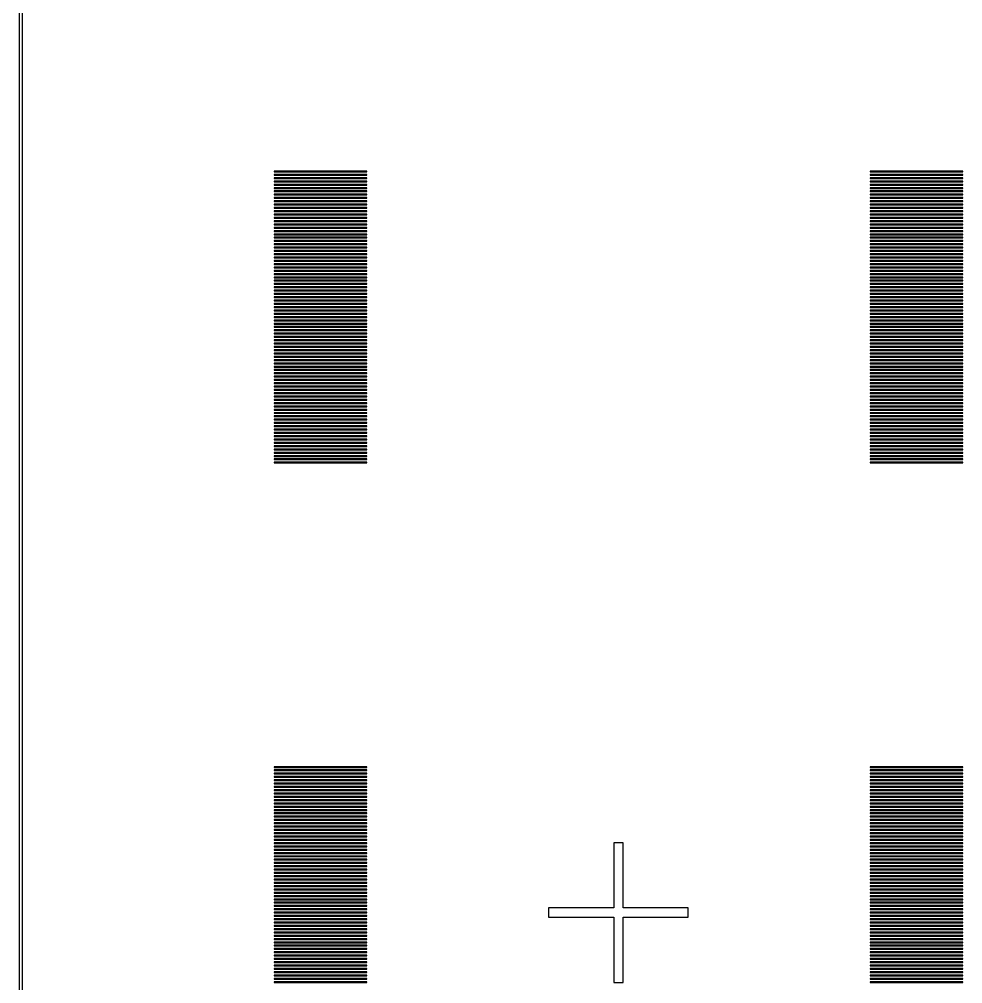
# Model space of a CAD drawing. Extents: x 0 to 72, y 0 to 108.
# Drawn here: x -0.05 to 14.2, y 39.42 to 54 of the extents above; entities that cross this region are included whole.
import ezdxf

# ---------------------------------------------------------------- set-up
doc = ezdxf.new("R2010")
doc.units = 0

msp = doc.modelspace()

# ---------------------------------------------------------------- linework, layer by layer
for p, q in [((-0.04999, 108.05), (-0.04999, -0.04999)), ((0, 0), (0, 108)), ((5.2, 51.705), (3.8, 51.705)), ((3.8, 51.705), (3.8, 51.695)), ((3.8, 51.695), (5.2, 51.695)), ((5.2, 51.655), (3.8, 51.655)), ((3.8, 51.655), (3.8, 51.645)), ((3.8, 51.645), (5.2, 51.645)), ((5.2, 51.605), (3.8, 51.605)), ((3.8, 51.605), (3.8, 51.595)), ((5.2, 51.695), (5.2, 51.705)), ((5.2, 51.645), (5.2, 51.655)), ((5.2, 51.595), (5.2, 51.605)), ((14.2, 51.705), (12.8, 51.705)), ((12.8, 51.705), (12.8, 51.695)), ((12.8, 51.695), (14.2, 51.695)), ((14.2, 51.655), (12.8, 51.655)), ((12.8, 51.655), (12.8, 51.645)), ((12.8, 51.645), (14.2, 51.645)), ((14.2, 51.605), (12.8, 51.605)), ((12.8, 51.605), (12.8, 51.595)), ((14.2, 51.695), (14.2, 51.705)), ((14.2, 51.645), (14.2, 51.655)), ((14.2, 51.595), (14.2, 51.605)), ((3.8, 51.595), (5.2, 51.595)), ((5.2, 51.555), (3.8, 51.555)), ((3.8, 51.555), (3.8, 51.545)), ((3.8, 51.545), (5.2, 51.545)), ((5.2, 51.505), (3.8, 51.505)), ((3.8, 51.505), (3.8, 51.495)), ((3.8, 51.495), (5.2, 51.495)), ((5.2, 51.455), (3.8, 51.455)), ((3.8, 51.455), (3.8, 51.445)), ((5.2, 51.545), (5.2, 51.555)), ((5.2, 51.495), (5.2, 51.505)), ((5.2, 51.445), (5.2, 51.455)), ((12.8, 51.595), (14.2, 51.595)), ((14.2, 51.555), (12.8, 51.555)), ((12.8, 51.555), (12.8, 51.545)), ((12.8, 51.545), (14.2, 51.545)), ((14.2, 51.505), (12.8, 51.505)), ((12.8, 51.505), (12.8, 51.495)), ((12.8, 51.495), (14.2, 51.495)), ((14.2, 51.455), (12.8, 51.455)), ((12.8, 51.455), (12.8, 51.445)), ((14.2, 51.545), (14.2, 51.555)), ((14.2, 51.495), (14.2, 51.505)), ((14.2, 51.445), (14.2, 51.455)), ((3.8, 51.445), (5.2, 51.445)), ((5.2, 51.405), (3.8, 51.405)), ((3.8, 51.405), (3.8, 51.395)), ((3.8, 51.395), (5.2, 51.395)), ((5.2, 51.355), (3.8, 51.355)), ((3.8, 51.355), (3.8, 51.345)), ((3.8, 51.345), (5.2, 51.345)), ((5.2, 51.305), (3.8, 51.305)), ((3.8, 51.305), (3.8, 51.295)), ((5.2, 51.395), (5.2, 51.405)), ((5.2, 51.345), (5.2, 51.355)), ((5.2, 51.295), (5.2, 51.305)), ((12.8, 51.445), (14.2, 51.445)), ((14.2, 51.405), (12.8, 51.405)), ((12.8, 51.405), (12.8, 51.395)), ((12.8, 51.395), (14.2, 51.395)), ((14.2, 51.355), (12.8, 51.355)), ((12.8, 51.355), (12.8, 51.345)), ((12.8, 51.345), (14.2, 51.345)), ((14.2, 51.305), (12.8, 51.305)), ((12.8, 51.305), (12.8, 51.295)), ((14.2, 51.395), (14.2, 51.405)), ((14.2, 51.345), (14.2, 51.355)), ((14.2, 51.295), (14.2, 51.305)), ((3.8, 51.295), (5.2, 51.295)), ((5.2, 51.255), (3.8, 51.255)), ((3.8, 51.255), (3.8, 51.245)), ((3.8, 51.245), (5.2, 51.245)), ((5.2, 51.205), (3.8, 51.205)), ((3.8, 51.205), (3.8, 51.195)), ((3.8, 51.195), (5.2, 51.195)), ((5.2, 51.245), (5.2, 51.255)), ((5.2, 51.195), (5.2, 51.205)), ((12.8, 51.295), (14.2, 51.295)), ((14.2, 51.255), (12.8, 51.255)), ((12.8, 51.255), (12.8, 51.245)), ((12.8, 51.245), (14.2, 51.245)), ((14.2, 51.205), (12.8, 51.205)), ((12.8, 51.205), (12.8, 51.195)), ((12.8, 51.195), (14.2, 51.195)), ((14.2, 51.245), (14.2, 51.255)), ((14.2, 51.195), (14.2, 51.205)), ((5.2, 51.155), (3.8, 51.155)), ((3.8, 51.155), (3.8, 51.145)), ((3.8, 51.145), (5.2, 51.145)), ((5.2, 51.105), (3.8, 51.105)), ((3.8, 51.105), (3.8, 51.095)), ((3.8, 51.095), (5.2, 51.095)), ((5.2, 51.055), (3.8, 51.055)), ((3.8, 51.055), (3.8, 51.045)), ((3.8, 51.045), (5.2, 51.045)), ((5.2, 51.145), (5.2, 51.155)), ((5.2, 51.095), (5.2, 51.105)), ((5.2, 51.045), (5.2, 51.055)), ((14.2, 51.155), (12.8, 51.155)), ((12.8, 51.155), (12.8, 51.145)), ((12.8, 51.145), (14.2, 51.145)), ((14.2, 51.105), (12.8, 51.105)), ((12.8, 51.105), (12.8, 51.095)), ((12.8, 51.095), (14.2, 51.095)), ((14.2, 51.055), (12.8, 51.055)), ((12.8, 51.055), (12.8, 51.045)), ((12.8, 51.045), (14.2, 51.045)), ((14.2, 51.145), (14.2, 51.155)), ((14.2, 51.095), (14.2, 51.105)), ((14.2, 51.045), (14.2, 51.055)), ((5.2, 51.005), (3.8, 51.005)), ((3.8, 51.005), (3.8, 50.995)), ((3.8, 50.995), (5.2, 50.995)), ((5.2, 50.955), (3.8, 50.955)), ((3.8, 50.955), (3.8, 50.945)), ((3.8, 50.945), (5.2, 50.945)), ((5.2, 50.905), (3.8, 50.905)), ((3.8, 50.905), (3.8, 50.895)), ((3.8, 50.895), (5.2, 50.895)), ((5.2, 50.995), (5.2, 51.005)), ((5.2, 50.945), (5.2, 50.955)), ((5.2, 50.895), (5.2, 50.905)), ((14.2, 51.005), (12.8, 51.005)), ((12.8, 51.005), (12.8, 50.995)), ((12.8, 50.995), (14.2, 50.995)), ((14.2, 50.955), (12.8, 50.955)), ((12.8, 50.955), (12.8, 50.945)), ((12.8, 50.945), (14.2, 50.945)), ((14.2, 50.905), (12.8, 50.905)), ((12.8, 50.905), (12.8, 50.895)), ((12.8, 50.895), (14.2, 50.895)), ((14.2, 50.995), (14.2, 51.005)), ((14.2, 50.945), (14.2, 50.955)), ((14.2, 50.895), (14.2, 50.905)), ((5.2, 50.855), (3.8, 50.855)), ((3.8, 50.855), (3.8, 50.845)), ((3.8, 50.845), (5.2, 50.845)), ((5.2, 50.805), (3.8, 50.805)), ((3.8, 50.805), (3.8, 50.795)), ((3.8, 50.795), (5.2, 50.795)), ((5.2, 50.755), (3.8, 50.755)), ((3.8, 50.755), (3.8, 50.745)), ((3.8, 50.745), (5.2, 50.745)), ((5.2, 50.845), (5.2, 50.855)), ((5.2, 50.795), (5.2, 50.805)), ((5.2, 50.745), (5.2, 50.755)), ((14.2, 50.855), (12.8, 50.855)), ((12.8, 50.855), (12.8, 50.845)), ((12.8, 50.845), (14.2, 50.845)), ((14.2, 50.805), (12.8, 50.805)), ((12.8, 50.805), (12.8, 50.795)), ((12.8, 50.795), (14.2, 50.795)), ((14.2, 50.755), (12.8, 50.755)), ((12.8, 50.755), (12.8, 50.745)), ((12.8, 50.745), (14.2, 50.745)), ((14.2, 50.845), (14.2, 50.855)), ((14.2, 50.795), (14.2, 50.805)), ((14.2, 50.745), (14.2, 50.755)), ((5.2, 50.705), (3.8, 50.705)), ((3.8, 50.705), (3.8, 50.695)), ((3.8, 50.695), (5.2, 50.695)), ((5.2, 50.655), (3.8, 50.655)), ((3.8, 50.655), (3.8, 50.645)), ((3.8, 50.645), (5.2, 50.645)), ((5.2, 50.605), (3.8, 50.605)), ((3.8, 50.605), (3.8, 50.595)), ((3.8, 50.595), (5.2, 50.595)), ((5.2, 50.695), (5.2, 50.705)), ((5.2, 50.645), (5.2, 50.655)), ((5.2, 50.595), (5.2, 50.605)), ((14.2, 50.705), (12.8, 50.705)), ((12.8, 50.705), (12.8, 50.695)), ((12.8, 50.695), (14.2, 50.695)), ((14.2, 50.655), (12.8, 50.655)), ((12.8, 50.655), (12.8, 50.645)), ((12.8, 50.645), (14.2, 50.645)), ((14.2, 50.605), (12.8, 50.605)), ((12.8, 50.605), (12.8, 50.595)), ((12.8, 50.595), (14.2, 50.595)), ((14.2, 50.695), (14.2, 50.705)), ((14.2, 50.645), (14.2, 50.655)), ((14.2, 50.595), (14.2, 50.605)), ((5.2, 50.555), (3.8, 50.555)), ((3.8, 50.555), (3.8, 50.545)), ((3.8, 50.545), (5.2, 50.545)), ((5.2, 50.505), (3.8, 50.505)), ((3.8, 50.505), (3.8, 50.495)), ((3.8, 50.495), (5.2, 50.495)), ((5.2, 50.455), (3.8, 50.455)), ((3.8, 50.455), (3.8, 50.445)), ((3.8, 50.445), (5.2, 50.445)), ((5.2, 50.545), (5.2, 50.555)), ((5.2, 50.495), (5.2, 50.505)), ((5.2, 50.445), (5.2, 50.455)), ((14.2, 50.555), (12.8, 50.555)), ((12.8, 50.555), (12.8, 50.545)), ((12.8, 50.545), (14.2, 50.545)), ((14.2, 50.505), (12.8, 50.505)), ((12.8, 50.505), (12.8, 50.495)), ((12.8, 50.495), (14.2, 50.495)), ((14.2, 50.455), (12.8, 50.455)), ((12.8, 50.455), (12.8, 50.445)), ((12.8, 50.445), (14.2, 50.445)), ((14.2, 50.545), (14.2, 50.555)), ((14.2, 50.495), (14.2, 50.505)), ((14.2, 50.445), (14.2, 50.455)), ((5.2, 50.405), (3.8, 50.405)), ((3.8, 50.405), (3.8, 50.395)), ((3.8, 50.395), (5.2, 50.395)), ((5.2, 50.355), (3.8, 50.355)), ((3.8, 50.355), (3.8, 50.345)), ((3.8, 50.345), (5.2, 50.345)), ((5.2, 50.305), (3.8, 50.305)), ((3.8, 50.305), (3.8, 50.295)), ((3.8, 50.295), (5.2, 50.295)), ((5.2, 50.395), (5.2, 50.405)), ((5.2, 50.345), (5.2, 50.355)), ((5.2, 50.295), (5.2, 50.305)), ((14.2, 50.405), (12.8, 50.405)), ((12.8, 50.405), (12.8, 50.395)), ((12.8, 50.395), (14.2, 50.395)), ((14.2, 50.355), (12.8, 50.355)), ((12.8, 50.355), (12.8, 50.345)), ((12.8, 50.345), (14.2, 50.345)), ((14.2, 50.305), (12.8, 50.305)), ((12.8, 50.305), (12.8, 50.295)), ((12.8, 50.295), (14.2, 50.295)), ((14.2, 50.395), (14.2, 50.405)), ((14.2, 50.345), (14.2, 50.355)), ((14.2, 50.295), (14.2, 50.305)), ((5.2, 50.255), (3.8, 50.255)), ((3.8, 50.255), (3.8, 50.245)), ((3.8, 50.245), (5.2, 50.245)), ((5.2, 50.205), (3.8, 50.205)), ((3.8, 50.205), (3.8, 50.195)), ((3.8, 50.195), (5.2, 50.195)), ((5.2, 50.155), (3.8, 50.155)), ((3.8, 50.155), (3.8, 50.145)), ((3.8, 50.145), (5.2, 50.145)), ((5.2, 50.245), (5.2, 50.255)), ((5.2, 50.195), (5.2, 50.205)), ((5.2, 50.145), (5.2, 50.155)), ((14.2, 50.255), (12.8, 50.255)), ((12.8, 50.255), (12.8, 50.245)), ((12.8, 50.245), (14.2, 50.245)), ((14.2, 50.205), (12.8, 50.205)), ((12.8, 50.205), (12.8, 50.195)), ((12.8, 50.195), (14.2, 50.195)), ((14.2, 50.155), (12.8, 50.155)), ((12.8, 50.155), (12.8, 50.145)), ((12.8, 50.145), (14.2, 50.145)), ((14.2, 50.245), (14.2, 50.255)), ((14.2, 50.195), (14.2, 50.205)), ((14.2, 50.145), (14.2, 50.155)), ((5.2, 50.105), (3.8, 50.105)), ((3.8, 50.105), (3.8, 50.095)), ((3.8, 50.095), (5.2, 50.095)), ((5.2, 50.055), (3.8, 50.055)), ((3.8, 50.055), (3.8, 50.045)), ((3.8, 50.045), (5.2, 50.045)), ((5.2, 50.005), (3.8, 50.005)), ((3.8, 50.005), (3.8, 49.995)), ((3.8, 49.995), (5.2, 49.995)), ((5.2, 50.095), (5.2, 50.105)), ((5.2, 50.045), (5.2, 50.055)), ((5.2, 49.995), (5.2, 50.005)), ((14.2, 50.105), (12.8, 50.105)), ((12.8, 50.105), (12.8, 50.095)), ((12.8, 50.095), (14.2, 50.095)), ((14.2, 50.055), (12.8, 50.055)), ((12.8, 50.055), (12.8, 50.045)), ((12.8, 50.045), (14.2, 50.045)), ((14.2, 50.005), (12.8, 50.005)), ((12.8, 50.005), (12.8, 49.995)), ((12.8, 49.995), (14.2, 49.995)), ((14.2, 50.095), (14.2, 50.105)), ((14.2, 50.045), (14.2, 50.055)), ((14.2, 49.995), (14.2, 50.005)), ((5.2, 49.955), (3.8, 49.955)), ((3.8, 49.955), (3.8, 49.945)), ((3.8, 49.945), (5.2, 49.945)), ((5.2, 49.905), (3.8, 49.905)), ((3.8, 49.905), (3.8, 49.895)), ((3.8, 49.895), (5.2, 49.895)), ((5.2, 49.855), (3.8, 49.855)), ((3.8, 49.855), (3.8, 49.845)), ((5.2, 49.945), (5.2, 49.955)), ((5.2, 49.895), (5.2, 49.905)), ((5.2, 49.845), (5.2, 49.855)), ((14.2, 49.955), (12.8, 49.955)), ((12.8, 49.955), (12.8, 49.945)), ((12.8, 49.945), (14.2, 49.945)), ((14.2, 49.905), (12.8, 49.905)), ((12.8, 49.905), (12.8, 49.895)), ((12.8, 49.895), (14.2, 49.895)), ((14.2, 49.855), (12.8, 49.855)), ((12.8, 49.855), (12.8, 49.845)), ((14.2, 49.945), (14.2, 49.955)), ((14.2, 49.895), (14.2, 49.905)), ((14.2, 49.845), (14.2, 49.855)), ((3.8, 49.845), (5.2, 49.845)), ((5.2, 49.805), (3.8, 49.805)), ((3.8, 49.805), (3.8, 49.795)), ((3.8, 49.795), (5.2, 49.795)), ((5.2, 49.755), (3.8, 49.755)), ((3.8, 49.755), (3.8, 49.745)), ((3.8, 49.745), (5.2, 49.745)), ((5.2, 49.705), (3.8, 49.705)), ((3.8, 49.705), (3.8, 49.695)), ((5.2, 49.795), (5.2, 49.805)), ((5.2, 49.745), (5.2, 49.755)), ((5.2, 49.695), (5.2, 49.705)), ((12.8, 49.845), (14.2, 49.845)), ((14.2, 49.805), (12.8, 49.805)), ((12.8, 49.805), (12.8, 49.795)), ((12.8, 49.795), (14.2, 49.795)), ((14.2, 49.755), (12.8, 49.755)), ((12.8, 49.755), (12.8, 49.745)), ((12.8, 49.745), (14.2, 49.745)), ((14.2, 49.705), (12.8, 49.705)), ((12.8, 49.705), (12.8, 49.695)), ((14.2, 49.795), (14.2, 49.805)), ((14.2, 49.745), (14.2, 49.755)), ((14.2, 49.695), (14.2, 49.705)), ((3.8, 49.695), (5.2, 49.695)), ((5.2, 49.655), (3.8, 49.655)), ((3.8, 49.655), (3.8, 49.645)), ((3.8, 49.645), (5.2, 49.645)), ((5.2, 49.605), (3.8, 49.605)), ((3.8, 49.605), (3.8, 49.595)), ((3.8, 49.595), (5.2, 49.595)), ((5.2, 49.645), (5.2, 49.655)), ((5.2, 49.595), (5.2, 49.605)), ((12.8, 49.695), (14.2, 49.695)), ((14.2, 49.655), (12.8, 49.655)), ((12.8, 49.655), (12.8, 49.645)), ((12.8, 49.645), (14.2, 49.645)), ((14.2, 49.605), (12.8, 49.605)), ((12.8, 49.605), (12.8, 49.595)), ((12.8, 49.595), (14.2, 49.595)), ((14.2, 49.645), (14.2, 49.655)), ((14.2, 49.595), (14.2, 49.605)), ((5.2, 49.555), (3.8, 49.555)), ((3.8, 49.555), (3.8, 49.545)), ((3.8, 49.545), (5.2, 49.545)), ((5.2, 49.505), (3.8, 49.505)), ((3.8, 49.505), (3.8, 49.495)), ((3.8, 49.495), (5.2, 49.495)), ((5.2, 49.455), (3.8, 49.455)), ((3.8, 49.455), (3.8, 49.445)), ((3.8, 49.445), (5.2, 49.445)), ((5.2, 49.545), (5.2, 49.555)), ((5.2, 49.495), (5.2, 49.505)), ((5.2, 49.445), (5.2, 49.455)), ((14.2, 49.555), (12.8, 49.555)), ((12.8, 49.555), (12.8, 49.545)), ((12.8, 49.545), (14.2, 49.545)), ((14.2, 49.505), (12.8, 49.505)), ((12.8, 49.505), (12.8, 49.495)), ((12.8, 49.495), (14.2, 49.495)), ((14.2, 49.455), (12.8, 49.455)), ((12.8, 49.455), (12.8, 49.445)), ((12.8, 49.445), (14.2, 49.445)), ((14.2, 49.545), (14.2, 49.555)), ((14.2, 49.495), (14.2, 49.505)), ((14.2, 49.445), (14.2, 49.455)), ((5.2, 49.405), (3.8, 49.405)), ((3.8, 49.405), (3.8, 49.395)), ((3.8, 49.395), (5.2, 49.395)), ((5.2, 49.355), (3.8, 49.355)), ((3.8, 49.355), (3.8, 49.345)), ((3.8, 49.345), (5.2, 49.345)), ((5.2, 49.305), (3.8, 49.305)), ((3.8, 49.305), (3.8, 49.295)), ((3.8, 49.295), (5.2, 49.295)), ((5.2, 49.395), (5.2, 49.405)), ((5.2, 49.345), (5.2, 49.355)), ((5.2, 49.295), (5.2, 49.305)), ((14.2, 49.405), (12.8, 49.405)), ((12.8, 49.405), (12.8, 49.395)), ((12.8, 49.395), (14.2, 49.395)), ((14.2, 49.355), (12.8, 49.355)), ((12.8, 49.355), (12.8, 49.345)), ((12.8, 49.345), (14.2, 49.345)), ((14.2, 49.305), (12.8, 49.305)), ((12.8, 49.305), (12.8, 49.295)), ((12.8, 49.295), (14.2, 49.295)), ((14.2, 49.395), (14.2, 49.405)), ((14.2, 49.345), (14.2, 49.355)), ((14.2, 49.295), (14.2, 49.305)), ((5.2, 49.255), (3.8, 49.255)), ((3.8, 49.255), (3.8, 49.245)), ((3.8, 49.245), (5.2, 49.245)), ((5.2, 49.205), (3.8, 49.205)), ((3.8, 49.205), (3.8, 49.195)), ((3.8, 49.195), (5.2, 49.195)), ((5.2, 49.155), (3.8, 49.155)), ((3.8, 49.155), (3.8, 49.145)), ((3.8, 49.145), (5.2, 49.145)), ((5.2, 49.245), (5.2, 49.255)), ((5.2, 49.195), (5.2, 49.205)), ((5.2, 49.145), (5.2, 49.155)), ((14.2, 49.255), (12.8, 49.255)), ((12.8, 49.255), (12.8, 49.245)), ((12.8, 49.245), (14.2, 49.245)), ((14.2, 49.205), (12.8, 49.205)), ((12.8, 49.205), (12.8, 49.195)), ((12.8, 49.195), (14.2, 49.195)), ((14.2, 49.155), (12.8, 49.155)), ((12.8, 49.155), (12.8, 49.145)), ((12.8, 49.145), (14.2, 49.145)), ((14.2, 49.245), (14.2, 49.255)), ((14.2, 49.195), (14.2, 49.205)), ((14.2, 49.145), (14.2, 49.155)), ((5.2, 49.105), (3.8, 49.105)), ((3.8, 49.105), (3.8, 49.095)), ((3.8, 49.095), (5.2, 49.095)), ((5.2, 49.055), (3.8, 49.055)), ((3.8, 49.055), (3.8, 49.045)), ((3.8, 49.045), (5.2, 49.045)), ((5.2, 49.005), (3.8, 49.005)), ((3.8, 49.005), (3.8, 48.995)), ((3.8, 48.995), (5.2, 48.995)), ((5.2, 49.095), (5.2, 49.105)), ((5.2, 49.045), (5.2, 49.055)), ((5.2, 48.995), (5.2, 49.005)), ((14.2, 49.105), (12.8, 49.105)), ((12.8, 49.105), (12.8, 49.095)), ((12.8, 49.095), (14.2, 49.095)), ((14.2, 49.055), (12.8, 49.055)), ((12.8, 49.055), (12.8, 49.045)), ((12.8, 49.045), (14.2, 49.045)), ((14.2, 49.005), (12.8, 49.005)), ((12.8, 49.005), (12.8, 48.995)), ((12.8, 48.995), (14.2, 48.995)), ((14.2, 49.095), (14.2, 49.105)), ((14.2, 49.045), (14.2, 49.055)), ((14.2, 48.995), (14.2, 49.005)), ((5.2, 48.955), (3.8, 48.955)), ((3.8, 48.955), (3.8, 48.945)), ((3.8, 48.945), (5.2, 48.945)), ((5.2, 48.905), (3.8, 48.905)), ((3.8, 48.905), (3.8, 48.895)), ((3.8, 48.895), (5.2, 48.895)), ((5.2, 48.855), (3.8, 48.855)), ((3.8, 48.855), (3.8, 48.845)), ((3.8, 48.845), (5.2, 48.845)), ((5.2, 48.945), (5.2, 48.955)), ((5.2, 48.895), (5.2, 48.905)), ((5.2, 48.845), (5.2, 48.855)), ((14.2, 48.955), (12.8, 48.955)), ((12.8, 48.955), (12.8, 48.945)), ((12.8, 48.945), (14.2, 48.945)), ((14.2, 48.905), (12.8, 48.905)), ((12.8, 48.905), (12.8, 48.895)), ((12.8, 48.895), (14.2, 48.895)), ((14.2, 48.855), (12.8, 48.855)), ((12.8, 48.855), (12.8, 48.845)), ((12.8, 48.845), (14.2, 48.845)), ((14.2, 48.945), (14.2, 48.955)), ((14.2, 48.895), (14.2, 48.905)), ((14.2, 48.845), (14.2, 48.855)), ((5.2, 48.805), (3.8, 48.805)), ((3.8, 48.805), (3.8, 48.795)), ((3.8, 48.795), (5.2, 48.795)), ((5.2, 48.755), (3.8, 48.755)), ((3.8, 48.755), (3.8, 48.745)), ((3.8, 48.745), (5.2, 48.745)), ((5.2, 48.705), (3.8, 48.705)), ((3.8, 48.705), (3.8, 48.695)), ((3.8, 48.695), (5.2, 48.695)), ((5.2, 48.795), (5.2, 48.805)), ((5.2, 48.745), (5.2, 48.755)), ((5.2, 48.695), (5.2, 48.705)), ((14.2, 48.805), (12.8, 48.805)), ((12.8, 48.805), (12.8, 48.795)), ((12.8, 48.795), (14.2, 48.795)), ((14.2, 48.755), (12.8, 48.755)), ((12.8, 48.755), (12.8, 48.745)), ((12.8, 48.745), (14.2, 48.745)), ((14.2, 48.705), (12.8, 48.705)), ((12.8, 48.705), (12.8, 48.695)), ((12.8, 48.695), (14.2, 48.695)), ((14.2, 48.795), (14.2, 48.805)), ((14.2, 48.745), (14.2, 48.755)), ((14.2, 48.695), (14.2, 48.705)), ((5.2, 48.655), (3.8, 48.655)), ((3.8, 48.655), (3.8, 48.645)), ((3.8, 48.645), (5.2, 48.645)), ((5.2, 48.605), (3.8, 48.605)), ((3.8, 48.605), (3.8, 48.595)), ((3.8, 48.595), (5.2, 48.595)), ((5.2, 48.555), (3.8, 48.555)), ((3.8, 48.555), (3.8, 48.545)), ((3.8, 48.545), (5.2, 48.545)), ((5.2, 48.645), (5.2, 48.655)), ((5.2, 48.595), (5.2, 48.605)), ((5.2, 48.545), (5.2, 48.555)), ((14.2, 48.655), (12.8, 48.655)), ((12.8, 48.655), (12.8, 48.645)), ((12.8, 48.645), (14.2, 48.645)), ((14.2, 48.605), (12.8, 48.605)), ((12.8, 48.605), (12.8, 48.595)), ((12.8, 48.595), (14.2, 48.595)), ((14.2, 48.555), (12.8, 48.555)), ((12.8, 48.555), (12.8, 48.545)), ((12.8, 48.545), (14.2, 48.545)), ((14.2, 48.645), (14.2, 48.655)), ((14.2, 48.595), (14.2, 48.605)), ((14.2, 48.545), (14.2, 48.555)), ((5.2, 48.505), (3.8, 48.505)), ((3.8, 48.505), (3.8, 48.495)), ((3.8, 48.495), (5.2, 48.495)), ((5.2, 48.455), (3.8, 48.455)), ((3.8, 48.455), (3.8, 48.445)), ((3.8, 48.445), (5.2, 48.445)), ((5.2, 48.405), (3.8, 48.405)), ((3.8, 48.405), (3.8, 48.395)), ((3.8, 48.395), (5.2, 48.395)), ((5.2, 48.495), (5.2, 48.505)), ((5.2, 48.445), (5.2, 48.455)), ((5.2, 48.395), (5.2, 48.405)), ((14.2, 48.505), (12.8, 48.505)), ((12.8, 48.505), (12.8, 48.495)), ((12.8, 48.495), (14.2, 48.495)), ((14.2, 48.455), (12.8, 48.455)), ((12.8, 48.455), (12.8, 48.445)), ((12.8, 48.445), (14.2, 48.445)), ((14.2, 48.405), (12.8, 48.405)), ((12.8, 48.405), (12.8, 48.395)), ((12.8, 48.395), (14.2, 48.395)), ((14.2, 48.495), (14.2, 48.505)), ((14.2, 48.445), (14.2, 48.455)), ((14.2, 48.395), (14.2, 48.405)), ((5.2, 48.355), (3.8, 48.355)), ((3.8, 48.355), (3.8, 48.345)), ((3.8, 48.345), (5.2, 48.345)), ((5.2, 48.305), (3.8, 48.305)), ((3.8, 48.305), (3.8, 48.295)), ((3.8, 48.295), (5.2, 48.295)), ((5.2, 48.255), (3.8, 48.255)), ((3.8, 48.255), (3.8, 48.245)), ((3.8, 48.245), (5.2, 48.245)), ((5.2, 48.345), (5.2, 48.355)), ((5.2, 48.295), (5.2, 48.305)), ((5.2, 48.245), (5.2, 48.255)), ((14.2, 48.355), (12.8, 48.355)), ((12.8, 48.355), (12.8, 48.345)), ((12.8, 48.345), (14.2, 48.345)), ((14.2, 48.305), (12.8, 48.305)), ((12.8, 48.305), (12.8, 48.295)), ((12.8, 48.295), (14.2, 48.295)), ((14.2, 48.255), (12.8, 48.255)), ((12.8, 48.255), (12.8, 48.245)), ((12.8, 48.245), (14.2, 48.245)), ((14.2, 48.345), (14.2, 48.355)), ((14.2, 48.295), (14.2, 48.305)), ((14.2, 48.245), (14.2, 48.255)), ((5.2, 48.205), (3.8, 48.205)), ((3.8, 48.205), (3.8, 48.195)), ((3.8, 48.195), (5.2, 48.195)), ((5.2, 48.155), (3.8, 48.155)), ((3.8, 48.155), (3.8, 48.145)), ((3.8, 48.145), (5.2, 48.145)), ((5.2, 48.105), (3.8, 48.105)), ((3.8, 48.105), (3.8, 48.095)), ((5.2, 48.195), (5.2, 48.205)), ((5.2, 48.145), (5.2, 48.155)), ((5.2, 48.095), (5.2, 48.105)), ((14.2, 48.205), (12.8, 48.205)), ((12.8, 48.205), (12.8, 48.195)), ((12.8, 48.195), (14.2, 48.195)), ((14.2, 48.155), (12.8, 48.155)), ((12.8, 48.155), (12.8, 48.145)), ((12.8, 48.145), (14.2, 48.145)), ((14.2, 48.105), (12.8, 48.105)), ((12.8, 48.105), (12.8, 48.095)), ((14.2, 48.195), (14.2, 48.205)), ((14.2, 48.145), (14.2, 48.155)), ((14.2, 48.095), (14.2, 48.105)), ((3.8, 48.095), (5.2, 48.095)), ((5.2, 48.055), (3.8, 48.055)), ((3.8, 48.055), (3.8, 48.045)), ((3.8, 48.045), (5.2, 48.045)), ((5.2, 48.005), (3.8, 48.005)), ((3.8, 48.005), (3.8, 47.995)), ((3.8, 47.995), (5.2, 47.995)), ((5.2, 47.955), (3.8, 47.955)), ((3.8, 47.955), (3.8, 47.945)), ((5.2, 48.045), (5.2, 48.055)), ((5.2, 47.995), (5.2, 48.005)), ((5.2, 47.945), (5.2, 47.955)), ((12.8, 48.095), (14.2, 48.095)), ((14.2, 48.055), (12.8, 48.055)), ((12.8, 48.055), (12.8, 48.045)), ((12.8, 48.045), (14.2, 48.045)), ((14.2, 48.005), (12.8, 48.005)), ((12.8, 48.005), (12.8, 47.995)), ((12.8, 47.995), (14.2, 47.995)), ((14.2, 47.955), (12.8, 47.955)), ((12.8, 47.955), (12.8, 47.945)), ((14.2, 48.045), (14.2, 48.055)), ((14.2, 47.995), (14.2, 48.005)), ((14.2, 47.945), (14.2, 47.955)), ((3.8, 47.945), (5.2, 47.945)), ((5.2, 47.905), (3.8, 47.905)), ((3.8, 47.905), (3.8, 47.895)), ((3.8, 47.895), (5.2, 47.895)), ((5.2, 47.855), (3.8, 47.855)), ((3.8, 47.855), (3.8, 47.845)), ((3.8, 47.845), (5.2, 47.845)), ((5.2, 47.895), (5.2, 47.905)), ((5.2, 47.845), (5.2, 47.855)), ((12.8, 47.945), (14.2, 47.945)), ((14.2, 47.905), (12.8, 47.905)), ((12.8, 47.905), (12.8, 47.895)), ((12.8, 47.895), (14.2, 47.895)), ((14.2, 47.855), (12.8, 47.855)), ((12.8, 47.855), (12.8, 47.845)), ((12.8, 47.845), (14.2, 47.845)), ((14.2, 47.895), (14.2, 47.905)), ((14.2, 47.845), (14.2, 47.855)), ((5.2, 47.805), (3.8, 47.805)), ((3.8, 47.805), (3.8, 47.795)), ((3.8, 47.795), (5.2, 47.795)), ((5.2, 47.755), (3.8, 47.755)), ((3.8, 47.755), (3.8, 47.745)), ((3.8, 47.745), (5.2, 47.745)), ((5.2, 47.705), (3.8, 47.705)), ((3.8, 47.705), (3.8, 47.695)), ((3.8, 47.695), (5.2, 47.695)), ((5.2, 47.795), (5.2, 47.805)), ((5.2, 47.745), (5.2, 47.755)), ((5.2, 47.695), (5.2, 47.705)), ((14.2, 47.805), (12.8, 47.805)), ((12.8, 47.805), (12.8, 47.795)), ((12.8, 47.795), (14.2, 47.795)), ((14.2, 47.755), (12.8, 47.755)), ((12.8, 47.755), (12.8, 47.745)), ((12.8, 47.745), (14.2, 47.745)), ((14.2, 47.705), (12.8, 47.705)), ((12.8, 47.705), (12.8, 47.695)), ((12.8, 47.695), (14.2, 47.695)), ((14.2, 47.795), (14.2, 47.805)), ((14.2, 47.745), (14.2, 47.755)), ((14.2, 47.695), (14.2, 47.705)), ((5.2, 47.655), (3.8, 47.655)), ((3.8, 47.655), (3.8, 47.645)), ((3.8, 47.645), (5.2, 47.645)), ((5.2, 47.605), (3.8, 47.605)), ((3.8, 47.605), (3.8, 47.595)), ((3.8, 47.595), (5.2, 47.595)), ((5.2, 47.555), (3.8, 47.555)), ((3.8, 47.555), (3.8, 47.545)), ((3.8, 47.545), (5.2, 47.545)), ((5.2, 47.645), (5.2, 47.655)), ((5.2, 47.595), (5.2, 47.605)), ((5.2, 47.545), (5.2, 47.555)), ((14.2, 47.655), (12.8, 47.655)), ((12.8, 47.655), (12.8, 47.645)), ((12.8, 47.645), (14.2, 47.645)), ((14.2, 47.605), (12.8, 47.605)), ((12.8, 47.605), (12.8, 47.595)), ((12.8, 47.595), (14.2, 47.595)), ((14.2, 47.555), (12.8, 47.555)), ((12.8, 47.555), (12.8, 47.545)), ((12.8, 47.545), (14.2, 47.545)), ((14.2, 47.645), (14.2, 47.655)), ((14.2, 47.595), (14.2, 47.605)), ((14.2, 47.545), (14.2, 47.555)), ((5.2, 47.505), (3.8, 47.505)), ((3.8, 47.505), (3.8, 47.495)), ((3.8, 47.495), (5.2, 47.495)), ((5.2, 47.455), (3.8, 47.455)), ((3.8, 47.455), (3.8, 47.445)), ((3.8, 47.445), (5.2, 47.445)), ((5.2, 47.405), (3.8, 47.405)), ((3.8, 47.405), (3.8, 47.395)), ((3.8, 47.395), (5.2, 47.395)), ((5.2, 47.495), (5.2, 47.505)), ((5.2, 47.445), (5.2, 47.455)), ((5.2, 47.395), (5.2, 47.405)), ((14.2, 47.505), (12.8, 47.505)), ((12.8, 47.505), (12.8, 47.495)), ((12.8, 47.495), (14.2, 47.495)), ((14.2, 47.455), (12.8, 47.455)), ((12.8, 47.455), (12.8, 47.445)), ((12.8, 47.445), (14.2, 47.445)), ((14.2, 47.405), (12.8, 47.405)), ((12.8, 47.405), (12.8, 47.395)), ((12.8, 47.395), (14.2, 47.395)), ((14.2, 47.495), (14.2, 47.505)), ((14.2, 47.445), (14.2, 47.455)), ((14.2, 47.395), (14.2, 47.405)), ((5.2, 47.355), (3.8, 47.355)), ((3.8, 47.355), (3.8, 47.345)), ((3.8, 47.345), (5.2, 47.345)), ((5.2, 47.305), (3.8, 47.305)), ((3.8, 47.305), (3.8, 47.295)), ((3.8, 47.295), (5.2, 47.295)), ((5.2, 47.345), (5.2, 47.355)), ((5.2, 47.295), (5.2, 47.305)), ((14.2, 47.355), (12.8, 47.355)), ((12.8, 47.355), (12.8, 47.345)), ((12.8, 47.345), (14.2, 47.345)), ((14.2, 47.305), (12.8, 47.305)), ((12.8, 47.305), (12.8, 47.295)), ((12.8, 47.295), (14.2, 47.295)), ((14.2, 47.345), (14.2, 47.355)), ((14.2, 47.295), (14.2, 47.305)), ((5.2, 42.705), (3.8, 42.705)), ((3.8, 42.705), (3.8, 42.695)), ((5.2, 42.695), (5.2, 42.705)), ((14.2, 42.705), (12.8, 42.705)), ((12.8, 42.705), (12.8, 42.695)), ((14.2, 42.695), (14.2, 42.705)), ((3.8, 42.695), (5.2, 42.695)), ((5.2, 42.655), (3.8, 42.655)), ((3.8, 42.655), (3.8, 42.645)), ((3.8, 42.645), (5.2, 42.645)), ((5.2, 42.605), (3.8, 42.605)), ((3.8, 42.605), (3.8, 42.595)), ((3.8, 42.595), (5.2, 42.595)), ((5.2, 42.645), (5.2, 42.655)), ((5.2, 42.595), (5.2, 42.605)), ((12.8, 42.695), (14.2, 42.695)), ((14.2, 42.655), (12.8, 42.655)), ((12.8, 42.655), (12.8, 42.645)), ((12.8, 42.645), (14.2, 42.645)), ((14.2, 42.605), (12.8, 42.605)), ((12.8, 42.605), (12.8, 42.595)), ((12.8, 42.595), (14.2, 42.595)), ((14.2, 42.645), (14.2, 42.655)), ((14.2, 42.595), (14.2, 42.605)), ((5.2, 42.555), (3.8, 42.555)), ((3.8, 42.555), (3.8, 42.545)), ((3.8, 42.545), (5.2, 42.545)), ((5.2, 42.505), (3.8, 42.505)), ((3.8, 42.505), (3.8, 42.495)), ((3.8, 42.495), (5.2, 42.495)), ((5.2, 42.455), (3.8, 42.455)), ((3.8, 42.455), (3.8, 42.445)), ((3.8, 42.445), (5.2, 42.445)), ((5.2, 42.545), (5.2, 42.555)), ((5.2, 42.495), (5.2, 42.505)), ((5.2, 42.445), (5.2, 42.455)), ((14.2, 42.555), (12.8, 42.555)), ((12.8, 42.555), (12.8, 42.545)), ((12.8, 42.545), (14.2, 42.545)), ((14.2, 42.505), (12.8, 42.505)), ((12.8, 42.505), (12.8, 42.495)), ((12.8, 42.495), (14.2, 42.495)), ((14.2, 42.455), (12.8, 42.455)), ((12.8, 42.455), (12.8, 42.445)), ((12.8, 42.445), (14.2, 42.445)), ((14.2, 42.545), (14.2, 42.555)), ((14.2, 42.495), (14.2, 42.505)), ((14.2, 42.445), (14.2, 42.455)), ((5.2, 42.405), (3.8, 42.405)), ((3.8, 42.405), (3.8, 42.395)), ((3.8, 42.395), (5.2, 42.395)), ((5.2, 42.355), (3.8, 42.355)), ((3.8, 42.355), (3.8, 42.345)), ((3.8, 42.345), (5.2, 42.345)), ((5.2, 42.305), (3.8, 42.305)), ((3.8, 42.305), (3.8, 42.295)), ((3.8, 42.295), (5.2, 42.295)), ((5.2, 42.395), (5.2, 42.405)), ((5.2, 42.345), (5.2, 42.355)), ((5.2, 42.295), (5.2, 42.305)), ((14.2, 42.405), (12.8, 42.405)), ((12.8, 42.405), (12.8, 42.395)), ((12.8, 42.395), (14.2, 42.395)), ((14.2, 42.355), (12.8, 42.355)), ((12.8, 42.355), (12.8, 42.345)), ((12.8, 42.345), (14.2, 42.345)), ((14.2, 42.305), (12.8, 42.305)), ((12.8, 42.305), (12.8, 42.295)), ((12.8, 42.295), (14.2, 42.295)), ((14.2, 42.395), (14.2, 42.405)), ((14.2, 42.345), (14.2, 42.355)), ((14.2, 42.295), (14.2, 42.305)), ((5.2, 42.255), (3.8, 42.255)), ((3.8, 42.255), (3.8, 42.245)), ((3.8, 42.245), (5.2, 42.245)), ((5.2, 42.205), (3.8, 42.205)), ((3.8, 42.205), (3.8, 42.195)), ((3.8, 42.195), (5.2, 42.195)), ((5.2, 42.155), (3.8, 42.155)), ((3.8, 42.155), (3.8, 42.145)), ((3.8, 42.145), (5.2, 42.145)), ((5.2, 42.245), (5.2, 42.255)), ((5.2, 42.195), (5.2, 42.205)), ((5.2, 42.145), (5.2, 42.155)), ((14.2, 42.255), (12.8, 42.255)), ((12.8, 42.255), (12.8, 42.245)), ((12.8, 42.245), (14.2, 42.245)), ((14.2, 42.205), (12.8, 42.205)), ((12.8, 42.205), (12.8, 42.195)), ((12.8, 42.195), (14.2, 42.195)), ((14.2, 42.155), (12.8, 42.155)), ((12.8, 42.155), (12.8, 42.145)), ((12.8, 42.145), (14.2, 42.145)), ((14.2, 42.245), (14.2, 42.255)), ((14.2, 42.195), (14.2, 42.205)), ((14.2, 42.145), (14.2, 42.155)), ((5.2, 42.105), (3.8, 42.105)), ((3.8, 42.105), (3.8, 42.095)), ((3.8, 42.095), (5.2, 42.095)), ((5.2, 42.055), (3.8, 42.055)), ((3.8, 42.055), (3.8, 42.045)), ((3.8, 42.045), (5.2, 42.045)), ((5.2, 42.005), (3.8, 42.005)), ((3.8, 42.005), (3.8, 41.995)), ((3.8, 41.995), (5.2, 41.995)), ((5.2, 42.095), (5.2, 42.105)), ((5.2, 42.045), (5.2, 42.055)), ((5.2, 41.995), (5.2, 42.005)), ((14.2, 42.105), (12.8, 42.105)), ((12.8, 42.105), (12.8, 42.095)), ((12.8, 42.095), (14.2, 42.095)), ((14.2, 42.055), (12.8, 42.055)), ((12.8, 42.055), (12.8, 42.045)), ((12.8, 42.045), (14.2, 42.045)), ((14.2, 42.005), (12.8, 42.005)), ((12.8, 42.005), (12.8, 41.995)), ((12.8, 41.995), (14.2, 41.995)), ((14.2, 42.095), (14.2, 42.105)), ((14.2, 42.045), (14.2, 42.055)), ((14.2, 41.995), (14.2, 42.005)), ((5.2, 41.955), (3.8, 41.955)), ((3.8, 41.955), (3.8, 41.945)), ((3.8, 41.945), (5.2, 41.945)), ((5.2, 41.905), (3.8, 41.905)), ((3.8, 41.905), (3.8, 41.895)), ((3.8, 41.895), (5.2, 41.895)), ((5.2, 41.855), (3.8, 41.855)), ((3.8, 41.855), (3.8, 41.845)), ((3.8, 41.845), (5.2, 41.845)), ((5.2, 41.945), (5.2, 41.955)), ((5.2, 41.895), (5.2, 41.905)), ((5.2, 41.845), (5.2, 41.855)), ((14.2, 41.955), (12.8, 41.955)), ((12.8, 41.955), (12.8, 41.945)), ((12.8, 41.945), (14.2, 41.945)), ((14.2, 41.905), (12.8, 41.905)), ((12.8, 41.905), (12.8, 41.895)), ((12.8, 41.895), (14.2, 41.895)), ((14.2, 41.855), (12.8, 41.855)), ((12.8, 41.855), (12.8, 41.845)), ((12.8, 41.845), (14.2, 41.845)), ((14.2, 41.945), (14.2, 41.955)), ((14.2, 41.895), (14.2, 41.905)), ((14.2, 41.845), (14.2, 41.855)), ((5.2, 41.805), (3.8, 41.805)), ((3.8, 41.805), (3.8, 41.795)), ((3.8, 41.795), (5.2, 41.795)), ((5.2, 41.755), (3.8, 41.755)), ((3.8, 41.755), (3.8, 41.745)), ((3.8, 41.745), (5.2, 41.745)), ((5.2, 41.705), (3.8, 41.705)), ((3.8, 41.705), (3.8, 41.695)), ((3.8, 41.695), (5.2, 41.695)), ((5.2, 41.795), (5.2, 41.805)), ((5.2, 41.745), (5.2, 41.755)), ((5.2, 41.695), (5.2, 41.705)), ((14.2, 41.805), (12.8, 41.805)), ((12.8, 41.805), (12.8, 41.795)), ((12.8, 41.795), (14.2, 41.795)), ((14.2, 41.755), (12.8, 41.755)), ((12.8, 41.755), (12.8, 41.745)), ((12.8, 41.745), (14.2, 41.745)), ((14.2, 41.705), (12.8, 41.705)), ((12.8, 41.705), (12.8, 41.695)), ((12.8, 41.695), (14.2, 41.695)), ((14.2, 41.795), (14.2, 41.805)), ((14.2, 41.745), (14.2, 41.755)), ((14.2, 41.695), (14.2, 41.705)), ((5.2, 41.655), (3.8, 41.655)), ((3.8, 41.655), (3.8, 41.645)), ((3.8, 41.645), (5.2, 41.645)), ((5.2, 41.605), (3.8, 41.605)), ((3.8, 41.605), (3.8, 41.595)), ((3.8, 41.595), (5.2, 41.595)), ((5.2, 41.555), (3.8, 41.555)), ((3.8, 41.555), (3.8, 41.545)), ((3.8, 41.545), (5.2, 41.545)), ((5.2, 41.645), (5.2, 41.655)), ((5.2, 41.595), (5.2, 41.605)), ((5.2, 41.545), (5.2, 41.555)), ((9.07031, 41.5547), (8.92969, 41.5547)), ((8.92969, 41.5547), (8.92969, 40.5703)), ((9.07031, 40.5703), (9.07031, 41.5547)), ((14.2, 41.655), (12.8, 41.655)), ((12.8, 41.655), (12.8, 41.645)), ((12.8, 41.645), (14.2, 41.645)), ((14.2, 41.605), (12.8, 41.605)), ((12.8, 41.605), (12.8, 41.595)), ((12.8, 41.595), (14.2, 41.595)), ((14.2, 41.555), (12.8, 41.555)), ((12.8, 41.555), (12.8, 41.545)), ((12.8, 41.545), (14.2, 41.545)), ((14.2, 41.645), (14.2, 41.655)), ((14.2, 41.595), (14.2, 41.605)), ((14.2, 41.545), (14.2, 41.555)), ((5.2, 41.505), (3.8, 41.505)), ((3.8, 41.505), (3.8, 41.495)), ((3.8, 41.495), (5.2, 41.495)), ((5.2, 41.455), (3.8, 41.455)), ((3.8, 41.455), (3.8, 41.445)), ((3.8, 41.445), (5.2, 41.445)), ((5.2, 41.405), (3.8, 41.405)), ((3.8, 41.405), (3.8, 41.395)), ((3.8, 41.395), (5.2, 41.395)), ((5.2, 41.495), (5.2, 41.505)), ((5.2, 41.445), (5.2, 41.455)), ((5.2, 41.395), (5.2, 41.405)), ((14.2, 41.505), (12.8, 41.505)), ((12.8, 41.505), (12.8, 41.495)), ((12.8, 41.495), (14.2, 41.495)), ((14.2, 41.455), (12.8, 41.455)), ((12.8, 41.455), (12.8, 41.445)), ((12.8, 41.445), (14.2, 41.445)), ((14.2, 41.405), (12.8, 41.405)), ((12.8, 41.405), (12.8, 41.395)), ((12.8, 41.395), (14.2, 41.395)), ((14.2, 41.495), (14.2, 41.505)), ((14.2, 41.445), (14.2, 41.455)), ((14.2, 41.395), (14.2, 41.405)), ((5.2, 41.355), (3.8, 41.355)), ((3.8, 41.355), (3.8, 41.345)), ((3.8, 41.345), (5.2, 41.345)), ((5.2, 41.305), (3.8, 41.305)), ((3.8, 41.305), (3.8, 41.295)), ((3.8, 41.295), (5.2, 41.295)), ((5.2, 41.255), (3.8, 41.255)), ((3.8, 41.255), (3.8, 41.245)), ((5.2, 41.345), (5.2, 41.355)), ((5.2, 41.295), (5.2, 41.305)), ((5.2, 41.245), (5.2, 41.255)), ((14.2, 41.355), (12.8, 41.355)), ((12.8, 41.355), (12.8, 41.345)), ((12.8, 41.345), (14.2, 41.345)), ((14.2, 41.305), (12.8, 41.305)), ((12.8, 41.305), (12.8, 41.295)), ((12.8, 41.295), (14.2, 41.295)), ((14.2, 41.255), (12.8, 41.255)), ((12.8, 41.255), (12.8, 41.245)), ((14.2, 41.345), (14.2, 41.355)), ((14.2, 41.295), (14.2, 41.305)), ((14.2, 41.245), (14.2, 41.255)), ((3.8, 41.245), (5.2, 41.245)), ((5.2, 41.205), (3.8, 41.205)), ((3.8, 41.205), (3.8, 41.195)), ((3.8, 41.195), (5.2, 41.195)), ((5.2, 41.155), (3.8, 41.155)), ((3.8, 41.155), (3.8, 41.145)), ((3.8, 41.145), (5.2, 41.145)), ((5.2, 41.105), (3.8, 41.105)), ((3.8, 41.105), (3.8, 41.095)), ((5.2, 41.195), (5.2, 41.205)), ((5.2, 41.145), (5.2, 41.155)), ((5.2, 41.095), (5.2, 41.105)), ((12.8, 41.245), (14.2, 41.245)), ((14.2, 41.205), (12.8, 41.205)), ((12.8, 41.205), (12.8, 41.195)), ((12.8, 41.195), (14.2, 41.195)), ((14.2, 41.155), (12.8, 41.155)), ((12.8, 41.155), (12.8, 41.145)), ((12.8, 41.145), (14.2, 41.145)), ((14.2, 41.105), (12.8, 41.105)), ((12.8, 41.105), (12.8, 41.095)), ((14.2, 41.195), (14.2, 41.205)), ((14.2, 41.145), (14.2, 41.155)), ((14.2, 41.095), (14.2, 41.105)), ((3.8, 41.095), (5.2, 41.095)), ((5.2, 41.055), (3.8, 41.055)), ((3.8, 41.055), (3.8, 41.045)), ((3.8, 41.045), (5.2, 41.045)), ((5.2, 41.005), (3.8, 41.005)), ((3.8, 41.005), (3.8, 40.995)), ((3.8, 40.995), (5.2, 40.995)), ((5.2, 41.045), (5.2, 41.055)), ((5.2, 40.995), (5.2, 41.005)), ((12.8, 41.095), (14.2, 41.095)), ((14.2, 41.055), (12.8, 41.055)), ((12.8, 41.055), (12.8, 41.045)), ((12.8, 41.045), (14.2, 41.045)), ((14.2, 41.005), (12.8, 41.005)), ((12.8, 41.005), (12.8, 40.995)), ((12.8, 40.995), (14.2, 40.995)), ((14.2, 41.045), (14.2, 41.055)), ((14.2, 40.995), (14.2, 41.005)), ((5.2, 40.955), (3.8, 40.955)), ((3.8, 40.955), (3.8, 40.945)), ((3.8, 40.945), (5.2, 40.945)), ((5.2, 40.905), (3.8, 40.905)), ((3.8, 40.905), (3.8, 40.895)), ((3.8, 40.895), (5.2, 40.895)), ((5.2, 40.855), (3.8, 40.855)), ((3.8, 40.855), (3.8, 40.845)), ((3.8, 40.845), (5.2, 40.845)), ((5.2, 40.945), (5.2, 40.955)), ((5.2, 40.895), (5.2, 40.905)), ((5.2, 40.845), (5.2, 40.855)), ((14.2, 40.955), (12.8, 40.955)), ((12.8, 40.955), (12.8, 40.945)), ((12.8, 40.945), (14.2, 40.945)), ((14.2, 40.905), (12.8, 40.905)), ((12.8, 40.905), (12.8, 40.895)), ((12.8, 40.895), (14.2, 40.895)), ((14.2, 40.855), (12.8, 40.855)), ((12.8, 40.855), (12.8, 40.845)), ((12.8, 40.845), (14.2, 40.845)), ((14.2, 40.945), (14.2, 40.955)), ((14.2, 40.895), (14.2, 40.905)), ((14.2, 40.845), (14.2, 40.855)), ((5.2, 40.805), (3.8, 40.805)), ((3.8, 40.805), (3.8, 40.795)), ((3.8, 40.795), (5.2, 40.795)), ((5.2, 40.755), (3.8, 40.755)), ((3.8, 40.755), (3.8, 40.745)), ((3.8, 40.745), (5.2, 40.745)), ((5.2, 40.705), (3.8, 40.705)), ((3.8, 40.705), (3.8, 40.695)), ((3.8, 40.695), (5.2, 40.695)), ((5.2, 40.795), (5.2, 40.805)), ((5.2, 40.745), (5.2, 40.755)), ((5.2, 40.695), (5.2, 40.705)), ((14.2, 40.805), (12.8, 40.805)), ((12.8, 40.805), (12.8, 40.795)), ((12.8, 40.795), (14.2, 40.795)), ((14.2, 40.755), (12.8, 40.755)), ((12.8, 40.755), (12.8, 40.745)), ((12.8, 40.745), (14.2, 40.745)), ((14.2, 40.705), (12.8, 40.705)), ((12.8, 40.705), (12.8, 40.695)), ((12.8, 40.695), (14.2, 40.695)), ((14.2, 40.795), (14.2, 40.805)), ((14.2, 40.745), (14.2, 40.755)), ((14.2, 40.695), (14.2, 40.705)), ((5.2, 40.655), (3.8, 40.655)), ((3.8, 40.655), (3.8, 40.645)), ((3.8, 40.645), (5.2, 40.645)), ((5.2, 40.605), (3.8, 40.605)), ((3.8, 40.605), (3.8, 40.595)), ((3.8, 40.595), (5.2, 40.595)), ((5.2, 40.555), (3.8, 40.555)), ((3.8, 40.555), (3.8, 40.545)), ((3.8, 40.545), (5.2, 40.545)), ((5.2, 40.645), (5.2, 40.655)), ((5.2, 40.595), (5.2, 40.605)), ((5.2, 40.545), (5.2, 40.555)), ((8.92969, 40.5703), (7.94531, 40.5703)), ((7.94531, 40.5703), (7.94531, 40.4297)), ((10.0547, 40.5703), (9.07031, 40.5703)), ((10.0547, 40.4297), (10.0547, 40.5703)), ((14.2, 40.655), (12.8, 40.655)), ((12.8, 40.655), (12.8, 40.645)), ((12.8, 40.645), (14.2, 40.645)), ((14.2, 40.605), (12.8, 40.605)), ((12.8, 40.605), (12.8, 40.595)), ((12.8, 40.595), (14.2, 40.595)), ((14.2, 40.555), (12.8, 40.555)), ((12.8, 40.555), (12.8, 40.545)), ((12.8, 40.545), (14.2, 40.545)), ((14.2, 40.645), (14.2, 40.655)), ((14.2, 40.595), (14.2, 40.605)), ((14.2, 40.545), (14.2, 40.555)), ((5.2, 40.505), (3.8, 40.505)), ((3.8, 40.505), (3.8, 40.495)), ((3.8, 40.495), (5.2, 40.495)), ((5.2, 40.455), (3.8, 40.455)), ((3.8, 40.455), (3.8, 40.445)), ((3.8, 40.445), (5.2, 40.445)), ((5.2, 40.405), (3.8, 40.405)), ((3.8, 40.405), (3.8, 40.395)), ((3.8, 40.395), (5.2, 40.395)), ((5.2, 40.495), (5.2, 40.505)), ((5.2, 40.445), (5.2, 40.455)), ((5.2, 40.395), (5.2, 40.405)), ((7.94531, 40.4297), (8.92969, 40.4297)), ((8.92969, 40.4297), (8.92969, 39.4453)), ((9.07031, 40.4297), (10.0547, 40.4297)), ((9.07031, 39.4453), (9.07031, 40.4297)), ((14.2, 40.505), (12.8, 40.505)), ((12.8, 40.505), (12.8, 40.495)), ((12.8, 40.495), (14.2, 40.495)), ((14.2, 40.455), (12.8, 40.455)), ((12.8, 40.455), (12.8, 40.445)), ((12.8, 40.445), (14.2, 40.445)), ((14.2, 40.405), (12.8, 40.405)), ((12.8, 40.405), (12.8, 40.395)), ((12.8, 40.395), (14.2, 40.395)), ((14.2, 40.495), (14.2, 40.505)), ((14.2, 40.445), (14.2, 40.455)), ((14.2, 40.395), (14.2, 40.405)), ((5.2, 40.355), (3.8, 40.355)), ((3.8, 40.355), (3.8, 40.345)), ((3.8, 40.345), (5.2, 40.345)), ((5.2, 40.305), (3.8, 40.305)), ((3.8, 40.305), (3.8, 40.295)), ((3.8, 40.295), (5.2, 40.295)), ((5.2, 40.255), (3.8, 40.255)), ((3.8, 40.255), (3.8, 40.245)), ((3.8, 40.245), (5.2, 40.245)), ((5.2, 40.345), (5.2, 40.355)), ((5.2, 40.295), (5.2, 40.305)), ((5.2, 40.245), (5.2, 40.255)), ((14.2, 40.355), (12.8, 40.355)), ((12.8, 40.355), (12.8, 40.345)), ((12.8, 40.345), (14.2, 40.345)), ((14.2, 40.305), (12.8, 40.305)), ((12.8, 40.305), (12.8, 40.295)), ((12.8, 40.295), (14.2, 40.295)), ((14.2, 40.255), (12.8, 40.255)), ((12.8, 40.255), (12.8, 40.245)), ((12.8, 40.245), (14.2, 40.245)), ((14.2, 40.345), (14.2, 40.355)), ((14.2, 40.295), (14.2, 40.305)), ((14.2, 40.245), (14.2, 40.255)), ((5.2, 40.205), (3.8, 40.205)), ((3.8, 40.205), (3.8, 40.195)), ((3.8, 40.195), (5.2, 40.195)), ((5.2, 40.155), (3.8, 40.155)), ((3.8, 40.155), (3.8, 40.145)), ((3.8, 40.145), (5.2, 40.145)), ((5.2, 40.105), (3.8, 40.105)), ((3.8, 40.105), (3.8, 40.095)), ((3.8, 40.095), (5.2, 40.095)), ((5.2, 40.195), (5.2, 40.205)), ((5.2, 40.145), (5.2, 40.155)), ((5.2, 40.095), (5.2, 40.105)), ((14.2, 40.205), (12.8, 40.205)), ((12.8, 40.205), (12.8, 40.195)), ((12.8, 40.195), (14.2, 40.195)), ((14.2, 40.155), (12.8, 40.155)), ((12.8, 40.155), (12.8, 40.145)), ((12.8, 40.145), (14.2, 40.145)), ((14.2, 40.105), (12.8, 40.105)), ((12.8, 40.105), (12.8, 40.095)), ((12.8, 40.095), (14.2, 40.095)), ((14.2, 40.195), (14.2, 40.205)), ((14.2, 40.145), (14.2, 40.155)), ((14.2, 40.095), (14.2, 40.105)), ((5.2, 40.055), (3.8, 40.055)), ((3.8, 40.055), (3.8, 40.045)), ((3.8, 40.045), (5.2, 40.045)), ((5.2, 40.005), (3.8, 40.005)), ((3.8, 40.005), (3.8, 39.995)), ((3.8, 39.995), (5.2, 39.995)), ((5.2, 39.955), (3.8, 39.955)), ((3.8, 39.955), (3.8, 39.945)), ((3.8, 39.945), (5.2, 39.945)), ((5.2, 40.045), (5.2, 40.055)), ((5.2, 39.995), (5.2, 40.005)), ((5.2, 39.945), (5.2, 39.955)), ((14.2, 40.055), (12.8, 40.055)), ((12.8, 40.055), (12.8, 40.045)), ((12.8, 40.045), (14.2, 40.045)), ((14.2, 40.005), (12.8, 40.005)), ((12.8, 40.005), (12.8, 39.995)), ((12.8, 39.995), (14.2, 39.995)), ((14.2, 39.955), (12.8, 39.955)), ((12.8, 39.955), (12.8, 39.945)), ((12.8, 39.945), (14.2, 39.945)), ((14.2, 40.045), (14.2, 40.055)), ((14.2, 39.995), (14.2, 40.005)), ((14.2, 39.945), (14.2, 39.955)), ((5.2, 39.905), (3.8, 39.905)), ((3.8, 39.905), (3.8, 39.895)), ((3.8, 39.895), (5.2, 39.895)), ((5.2, 39.855), (3.8, 39.855)), ((3.8, 39.855), (3.8, 39.845)), ((3.8, 39.845), (5.2, 39.845)), ((5.2, 39.805), (3.8, 39.805)), ((3.8, 39.805), (3.8, 39.795)), ((3.8, 39.795), (5.2, 39.795)), ((5.2, 39.895), (5.2, 39.905)), ((5.2, 39.845), (5.2, 39.855)), ((5.2, 39.795), (5.2, 39.805)), ((14.2, 39.905), (12.8, 39.905)), ((12.8, 39.905), (12.8, 39.895)), ((12.8, 39.895), (14.2, 39.895)), ((14.2, 39.855), (12.8, 39.855)), ((12.8, 39.855), (12.8, 39.845)), ((12.8, 39.845), (14.2, 39.845)), ((14.2, 39.805), (12.8, 39.805)), ((12.8, 39.805), (12.8, 39.795)), ((12.8, 39.795), (14.2, 39.795)), ((14.2, 39.895), (14.2, 39.905)), ((14.2, 39.845), (14.2, 39.855)), ((14.2, 39.795), (14.2, 39.805)), ((5.2, 39.755), (3.8, 39.755)), ((3.8, 39.755), (3.8, 39.745)), ((3.8, 39.745), (5.2, 39.745)), ((5.2, 39.705), (3.8, 39.705)), ((3.8, 39.705), (3.8, 39.695)), ((3.8, 39.695), (5.2, 39.695)), ((5.2, 39.655), (3.8, 39.655)), ((3.8, 39.655), (3.8, 39.645)), ((3.8, 39.645), (5.2, 39.645)), ((5.2, 39.745), (5.2, 39.755)), ((5.2, 39.695), (5.2, 39.705)), ((5.2, 39.645), (5.2, 39.655)), ((14.2, 39.755), (12.8, 39.755)), ((12.8, 39.755), (12.8, 39.745)), ((12.8, 39.745), (14.2, 39.745)), ((14.2, 39.705), (12.8, 39.705)), ((12.8, 39.705), (12.8, 39.695)), ((12.8, 39.695), (14.2, 39.695)), ((14.2, 39.655), (12.8, 39.655)), ((12.8, 39.655), (12.8, 39.645)), ((12.8, 39.645), (14.2, 39.645)), ((14.2, 39.745), (14.2, 39.755)), ((14.2, 39.695), (14.2, 39.705)), ((14.2, 39.645), (14.2, 39.655)), ((5.2, 39.605), (3.8, 39.605)), ((3.8, 39.605), (3.8, 39.595)), ((3.8, 39.595), (5.2, 39.595)), ((5.2, 39.555), (3.8, 39.555)), ((3.8, 39.555), (3.8, 39.545)), ((3.8, 39.545), (5.2, 39.545)), ((5.2, 39.505), (3.8, 39.505)), ((3.8, 39.505), (3.8, 39.495)), ((5.2, 39.595), (5.2, 39.605)), ((5.2, 39.545), (5.2, 39.555)), ((5.2, 39.495), (5.2, 39.505)), ((14.2, 39.605), (12.8, 39.605)), ((12.8, 39.605), (12.8, 39.595)), ((12.8, 39.595), (14.2, 39.595)), ((14.2, 39.555), (12.8, 39.555)), ((12.8, 39.555), (12.8, 39.545)), ((12.8, 39.545), (14.2, 39.545)), ((14.2, 39.505), (12.8, 39.505)), ((12.8, 39.505), (12.8, 39.495)), ((14.2, 39.595), (14.2, 39.605)), ((14.2, 39.545), (14.2, 39.555)), ((14.2, 39.495), (14.2, 39.505)), ((3.8, 39.495), (5.2, 39.495)), ((5.2, 39.455), (3.8, 39.455)), ((3.8, 39.455), (3.8, 39.445)), ((3.8, 39.445), (5.2, 39.445)), ((5.2, 39.445), (5.2, 39.455)), ((8.92969, 39.4453), (9.07031, 39.4453)), ((12.8, 39.495), (14.2, 39.495)), ((14.2, 39.455), (12.8, 39.455)), ((12.8, 39.455), (12.8, 39.445)), ((12.8, 39.445), (14.2, 39.445)), ((14.2, 39.445), (14.2, 39.455))]:
    msp.add_line(p, q)

doc.saveas('drawing.dxf')
